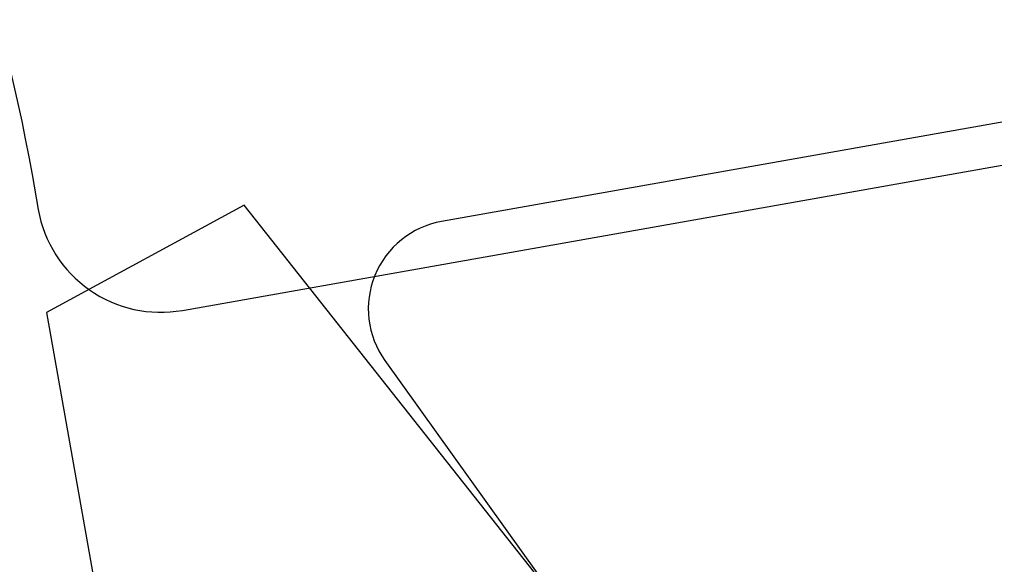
# Model space of a CAD drawing. Header units: millimetres. Extents: x 0 to 627661, y -95767 to 300888.
# Drawn here: x 508925.302 to 508928.647, y 25960.625 to 25962.495 of the extents above; entities that cross this region are included whole.
import ezdxf
from ezdxf.enums import TextEntityAlignment as Align

# ---------------------------------------------------------------- set-up
doc = ezdxf.new("R2018")
doc.units = ezdxf.units.MM
for name, color, linetype, lineweight in [('АР_Маркер экспликации', 239, 'Continuous', 13), ('АР_Номер помещения', 250, 'Continuous', 9), ('АР_Размеры', 175, 'Continuous', 9), ('АР_Сущ Несущая стена', 250, 'Continuous', 50)]:
    doc.layers.add(name, color=color, linetype=linetype, lineweight=lineweight)
doc.layers.add('АР_Названия помещений', color=124, linetype='Continuous', lineweight=5, plot=False)
doc.layers.add('АР_Помещения_площадь', color=19, linetype='Continuous', lineweight=9, plot=False)
doc.styles.add('ISOCPEUR', font='', dxfattribs={"height": 250})
doc.styles.get("Standard").update_dxf_attribs({"font": 'GOST.TTF'})
doc.styles.get('ISOCPEUR').set_extended_font_data('ISOCPEUR', italic=True)

# ---------------------------------------------------------------- blocks, each defined once
blk = doc.blocks.new('*U87')
at = {"color": 7, "style": 'ISOCPEUR', "width": 0.7, "flags": 1}
blk.add_attdef('КАТЕГОРИЯ', (-499.1655, -2092.1864), '', height=250, dxfattribs=at)
at = {"layer": 'АР_Номер помещения', "color": 7, "style": 'ISOCPEUR', "width": 0.7}
blk.add_attdef('НОМЕР_ПОМЕЩЕНИЯ', text='', height=300, dxfattribs=at).set_placement((-13874.5004, 6637.5515), align=Align.MIDDLE_CENTER)
at = {"layer": 'АР_Помещения_площадь', "color": 7, "lineweight": 30, "width": 0.7, "flags": 104}
blk.add_attdef('ИМЯ_ПОМЕЩЕНИЯ', text='', height=100, dxfattribs=at).set_placement((157.6277, 1217.1414), align=Align.MIDDLE_CENTER)
at = {"layer": 'АР_Помещения_площадь', "color": 7, "style": 'ISOCPEUR', "width": 0.7}
blk.add_attdef('ПЛОЩАДЬ_ПОМЕЩЕНИЯ', text='', height=200, dxfattribs=at).set_placement((-12654.5821, 407.6716), align=Align.MIDDLE_RIGHT)
blk = doc.blocks.new('*U85')
at = {"color": 7, "style": 'ISOCPEUR', "width": 0.7, "flags": 1}
blk.add_attdef('КАТЕГОРИЯ', (-499.1655, -2092.1864), '', height=250, dxfattribs=at)
at = {"layer": 'АР_Номер помещения', "color": 7, "style": 'ISOCPEUR', "width": 0.7}
blk.add_attdef('НОМЕР_ПОМЕЩЕНИЯ', text='', height=300, dxfattribs=at).set_placement((-17424.9012, 1870.773), align=Align.MIDDLE_CENTER)
at = {"layer": 'АР_Помещения_площадь', "color": 7, "lineweight": 30, "width": 0.7, "flags": 104}
blk.add_attdef('ИМЯ_ПОМЕЩЕНИЯ', text='', height=100, dxfattribs=at).set_placement((157.6277, 1217.1414), align=Align.MIDDLE_CENTER)
at = {"layer": 'АР_Помещения_площадь', "color": 7, "style": 'ISOCPEUR', "width": 0.7}
blk.add_attdef('ПЛОЩАДЬ_ПОМЕЩЕНИЯ', text='', height=200, dxfattribs=at).set_placement((-12452.8113, 399.3563), align=Align.MIDDLE_RIGHT)

msp = doc.modelspace()

# ---------------------------------------------------------------- linework, layer by layer
at = {"layer": 'АР_Размеры', "color": 5, "lineweight": 9, "ltscale": 100, "transparency": 33554687}
for points in [[(508923.4777, 25965.361, -0.164997), (508925.3449, 25961.9628), (508925.3662, 25961.8428, 0.414304), (508925.8609, 25961.497), (508929.5825, 25962.1566, 0.228696), (508929.8833, 25962.3737, -0.319049), (508930.3266, 25962.5918, -0.319002), (508930.6787, 25962.245), (508930.8915, 25961.0445, -0.4144), (508930.7433, 25960.8325), (508930.5032, 25960.79, 0.668339), (508930.4304, 25960.46), (508931.8436, 25959.4722, 0.198883)], [(508923.4777, 25965.361, -0.164997), (508925.3449, 25961.9628), (508925.3662, 25961.8428, 0.414304), (508925.8609, 25961.497), (508929.5825, 25962.1566, 0.228696), (508929.8833, 25962.3737, -0.319049), (508930.3266, 25962.5918, -0.319002), (508930.6787, 25962.245), (508930.8915, 25961.0445, -0.4144), (508930.7433, 25960.8325), (508930.5032, 25960.79, 0.668339), (508930.4304, 25960.46), (508931.8436, 25959.4722, 0.198883)], [(508923.4777, 25965.361, -0.164997), (508925.3449, 25961.9628), (508925.3662, 25961.8428, 0.414304), (508925.8609, 25961.497), (508929.5825, 25962.1566, 0.228696), (508929.8833, 25962.3737, -0.319049), (508930.3266, 25962.5918, -0.319002), (508930.6787, 25962.245), (508930.8915, 25961.0445, -0.4144), (508930.7433, 25960.8325), (508930.5032, 25960.79, 0.668339), (508930.4304, 25960.46), (508931.8436, 25959.4722, 0.198883)], [(508923.4777, 25965.361, -0.164997), (508925.3449, 25961.9628), (508925.3662, 25961.8428, 0.414304), (508925.8609, 25961.497), (508929.5825, 25962.1566, 0.228696), (508929.8833, 25962.3737, -0.319049), (508930.3266, 25962.5918, -0.319002), (508930.6787, 25962.245), (508930.8915, 25961.0445, -0.4144), (508930.7433, 25960.8325), (508930.5032, 25960.79, 0.668339), (508930.4304, 25960.46), (508931.8436, 25959.4722, 0.198883)], [(508923.4777, 25965.361, -0.164997), (508925.3449, 25961.9628), (508925.3662, 25961.8428, 0.414304), (508925.8609, 25961.497), (508929.5825, 25962.1566, 0.228696), (508929.8833, 25962.3737, -0.319049), (508930.3266, 25962.5918, -0.319002), (508930.6787, 25962.245), (508930.8915, 25961.0445, -0.4144), (508930.7433, 25960.8325), (508930.5032, 25960.79, 0.668339), (508930.4304, 25960.46), (508931.8436, 25959.4722, 0.198883)], [(508923.4777, 25965.361, -0.164997), (508925.3449, 25961.9628), (508925.3662, 25961.8428, 0.414304), (508925.8609, 25961.497), (508929.5825, 25962.1566, 0.228696), (508929.8833, 25962.3737, -0.319049), (508930.3266, 25962.5918, -0.319002), (508930.6787, 25962.245), (508930.8915, 25961.0445, -0.4144), (508930.7433, 25960.8325), (508930.5032, 25960.79, 0.668339), (508930.4304, 25960.46), (508931.8436, 25959.4722, 0.198883)], [(508923.4777, 25965.361, -0.164997), (508925.3449, 25961.9628), (508925.3662, 25961.8428, 0.414304), (508925.8609, 25961.497), (508929.5825, 25962.1566, 0.228696), (508929.8833, 25962.3737, -0.319049), (508930.3266, 25962.5918, -0.319002), (508930.6787, 25962.245), (508930.8915, 25961.0445, -0.4144), (508930.7433, 25960.8325), (508930.5032, 25960.79, 0.668339), (508930.4304, 25960.46), (508931.8436, 25959.4722, 0.198883)], [(508923.4777, 25965.361, -0.164997), (508925.3449, 25961.9628), (508925.3662, 25961.8428, 0.414304), (508925.8609, 25961.497), (508929.5825, 25962.1566, 0.228696), (508929.8833, 25962.3737, -0.319049), (508930.3266, 25962.5918, -0.319002), (508930.6787, 25962.245), (508930.8915, 25961.0445, -0.4144), (508930.7433, 25960.8325), (508930.5032, 25960.79, 0.668339), (508930.4304, 25960.46), (508931.8436, 25959.4722, 0.198883)], [(508923.4777, 25965.361, -0.164997), (508925.3449, 25961.9628), (508925.3662, 25961.8428, 0.414304), (508925.8609, 25961.497), (508929.5825, 25962.1566, 0.228696), (508929.8833, 25962.3737, -0.319049), (508930.3266, 25962.5918, -0.319002), (508930.6787, 25962.245), (508930.8915, 25961.0445, -0.4144), (508930.7433, 25960.8325), (508930.5032, 25960.79, 0.668339), (508930.4304, 25960.46), (508931.8436, 25959.4722, 0.198883)], [(508923.4777, 25965.361, -0.164997), (508925.3449, 25961.9628), (508925.3662, 25961.8428, 0.414304), (508925.8609, 25961.497), (508929.5825, 25962.1566, 0.228696), (508929.8833, 25962.3737, -0.319049), (508930.3266, 25962.5918, -0.319002), (508930.6787, 25962.245), (508930.8915, 25961.0445, -0.4144), (508930.7433, 25960.8325), (508930.5032, 25960.79, 0.668339), (508930.4304, 25960.46), (508931.8436, 25959.4722, 0.198883)], [(508923.4777, 25965.361, -0.164997), (508925.3449, 25961.9628), (508925.3662, 25961.8428, 0.414304), (508925.8609, 25961.497), (508929.5825, 25962.1566, 0.228696), (508929.8833, 25962.3737, -0.319049), (508930.3266, 25962.5918, -0.319002), (508930.6787, 25962.245), (508930.8915, 25961.0445, -0.4144), (508930.7433, 25960.8325), (508930.5032, 25960.79, 0.668339), (508930.4304, 25960.46), (508931.8436, 25959.4722, 0.198883)], [(508923.4777, 25965.361, -0.164997), (508925.3449, 25961.9628), (508925.3662, 25961.8428, 0.414304), (508925.8609, 25961.497), (508929.5825, 25962.1566, 0.228696), (508929.8833, 25962.3737, -0.319049), (508930.3266, 25962.5918, -0.319002), (508930.6787, 25962.245), (508930.8915, 25961.0445, -0.4144), (508930.7433, 25960.8325), (508930.5032, 25960.79, 0.668339), (508930.4304, 25960.46), (508931.8436, 25959.4722, 0.198883)], [(508923.4777, 25965.361, -0.164997), (508925.3449, 25961.9628), (508925.3662, 25961.8428, 0.414304), (508925.8609, 25961.497), (508929.5825, 25962.1566, 0.228696), (508929.8833, 25962.3737, -0.319049), (508930.3266, 25962.5918, -0.319002), (508930.6787, 25962.245), (508930.8915, 25961.0445, -0.4144), (508930.7433, 25960.8325), (508930.5032, 25960.79, 0.668339), (508930.4304, 25960.46), (508931.8436, 25959.4722, 0.198883)], [(508923.4777, 25965.361, -0.164997), (508925.3449, 25961.9628), (508925.3662, 25961.8428, 0.414304), (508925.8609, 25961.497), (508929.5825, 25962.1566, 0.228696), (508929.8833, 25962.3737, -0.319049), (508930.3266, 25962.5918, -0.319002), (508930.6787, 25962.245), (508930.8915, 25961.0445, -0.4144), (508930.7433, 25960.8325), (508930.5032, 25960.79, 0.668339), (508930.4304, 25960.46), (508931.8436, 25959.4722, 0.198883)], [(508923.4777, 25965.361, -0.164997), (508925.3449, 25961.9628), (508925.3662, 25961.8428, 0.414304), (508925.8609, 25961.497), (508929.5825, 25962.1566, 0.228696), (508929.8833, 25962.3737, -0.319049), (508930.3266, 25962.5918, -0.319002), (508930.6787, 25962.245), (508930.8915, 25961.0445, -0.4144), (508930.7433, 25960.8325), (508930.5032, 25960.79, 0.668339), (508930.4304, 25960.46), (508931.8436, 25959.4722, 0.198883)], [(508923.4777, 25965.361, -0.164997), (508925.3449, 25961.9628), (508925.3662, 25961.8428, 0.414304), (508925.8609, 25961.497), (508929.5825, 25962.1566, 0.228696), (508929.8833, 25962.3737, -0.319049), (508930.3266, 25962.5918, -0.319002), (508930.6787, 25962.245), (508930.8915, 25961.0445, -0.4144), (508930.7433, 25960.8325), (508930.5032, 25960.79, 0.668339), (508930.4304, 25960.46), (508931.8436, 25959.4722, 0.198883)], [(508923.4777, 25965.361, -0.164997), (508925.3449, 25961.9628), (508925.3662, 25961.8428, 0.414304), (508925.8609, 25961.497), (508929.5825, 25962.1566, 0.228696), (508929.8833, 25962.3737, -0.319049), (508930.3266, 25962.5918, -0.319002), (508930.6787, 25962.245), (508930.8915, 25961.0445, -0.4144), (508930.7433, 25960.8325), (508930.5032, 25960.79, 0.668339), (508930.4304, 25960.46), (508931.8436, 25959.4722, 0.198883)], [(508923.4777, 25965.361, -0.164997), (508925.3449, 25961.9628), (508925.3662, 25961.8428, 0.414304), (508925.8609, 25961.497), (508929.5825, 25962.1566, 0.228696), (508929.8833, 25962.3737, -0.319049), (508930.3266, 25962.5918, -0.319002), (508930.6787, 25962.245), (508930.8915, 25961.0445, -0.4144), (508930.7433, 25960.8325), (508930.5032, 25960.79, 0.668339), (508930.4304, 25960.46), (508931.8436, 25959.4722, 0.198883)], [(508923.4777, 25965.361, -0.164997), (508925.3449, 25961.9628), (508925.3662, 25961.8428, 0.414304), (508925.8609, 25961.497), (508929.5825, 25962.1566, 0.228696), (508929.8833, 25962.3737, -0.319049), (508930.3266, 25962.5918, -0.319002), (508930.6787, 25962.245), (508930.8915, 25961.0445, -0.4144), (508930.7433, 25960.8325), (508930.5032, 25960.79, 0.668339), (508930.4304, 25960.46), (508931.8436, 25959.4722, 0.198883)], [(508923.4777, 25965.361, -0.164997), (508925.3449, 25961.9628), (508925.3662, 25961.8428, 0.414304), (508925.8609, 25961.497), (508929.5825, 25962.1566, 0.228696), (508929.8833, 25962.3737, -0.319049), (508930.3266, 25962.5918, -0.319002), (508930.6787, 25962.245), (508930.8915, 25961.0445, -0.4144), (508930.7433, 25960.8325), (508930.5032, 25960.79, 0.668339), (508930.4304, 25960.46), (508931.8436, 25959.4722, 0.198883)], [(508923.4777, 25965.361, -0.164997), (508925.3449, 25961.9628), (508925.3662, 25961.8428, 0.414304), (508925.8609, 25961.497), (508929.5825, 25962.1566, 0.228696), (508929.8833, 25962.3737, -0.319049), (508930.3266, 25962.5918, -0.319002), (508930.6787, 25962.245), (508930.8915, 25961.0445, -0.4144), (508930.7433, 25960.8325), (508930.5032, 25960.79, 0.668339), (508930.4304, 25960.46), (508931.8436, 25959.4722, 0.198883)], [(508923.4777, 25965.361, -0.164997), (508925.3449, 25961.9628), (508925.3662, 25961.8428, 0.414304), (508925.8609, 25961.497), (508929.5825, 25962.1566, 0.228696), (508929.8833, 25962.3737, -0.319049), (508930.3266, 25962.5918, -0.319002), (508930.6787, 25962.245), (508930.8915, 25961.0445, -0.4144), (508930.7433, 25960.8325), (508930.5032, 25960.79, 0.668339), (508930.4304, 25960.46), (508931.8436, 25959.4722, 0.198883)], [(508923.4777, 25965.361, -0.164997), (508925.3449, 25961.9628), (508925.3662, 25961.8428, 0.414304), (508925.8609, 25961.497), (508929.5825, 25962.1566, 0.228696), (508929.8833, 25962.3737, -0.319049), (508930.3266, 25962.5918, -0.319002), (508930.6787, 25962.245), (508930.8915, 25961.0445, -0.4144), (508930.7433, 25960.8325), (508930.5032, 25960.79, 0.668339), (508930.4304, 25960.46), (508931.8436, 25959.4722, 0.198883)], [(508923.4777, 25965.361, -0.164997), (508925.3449, 25961.9628), (508925.3662, 25961.8428, 0.414304), (508925.8609, 25961.497), (508929.5825, 25962.1566, 0.228696), (508929.8833, 25962.3737, -0.319049), (508930.3266, 25962.5918, -0.319002), (508930.6787, 25962.245), (508930.8915, 25961.0445, -0.4144), (508930.7433, 25960.8325), (508930.5032, 25960.79, 0.668339), (508930.4304, 25960.46), (508931.8436, 25959.4722, 0.198883)], [(508923.4777, 25965.361, -0.164997), (508925.3449, 25961.9628), (508925.3662, 25961.8428, 0.414304), (508925.8609, 25961.497), (508929.5825, 25962.1566, 0.228696), (508929.8833, 25962.3737, -0.319049), (508930.3266, 25962.5918, -0.319002), (508930.6787, 25962.245), (508930.8915, 25961.0445, -0.4144), (508930.7433, 25960.8325), (508930.5032, 25960.79, 0.668339), (508930.4304, 25960.46), (508931.8436, 25959.4722, 0.198883)], [(508923.4777, 25965.361, -0.164997), (508925.3449, 25961.9628), (508925.3662, 25961.8428, 0.414304), (508925.8609, 25961.497), (508929.5825, 25962.1566, 0.228696), (508929.8833, 25962.3737, -0.319049), (508930.3266, 25962.5918, -0.319002), (508930.6787, 25962.245), (508930.8915, 25961.0445, -0.4144), (508930.7433, 25960.8325), (508930.5032, 25960.79, 0.668339), (508930.4304, 25960.46), (508931.8436, 25959.4722, 0.198883)], [(508923.4777, 25965.361, -0.164997), (508925.3449, 25961.9628), (508925.3662, 25961.8428, 0.414304), (508925.8609, 25961.497), (508929.5825, 25962.1566, 0.228696), (508929.8833, 25962.3737, -0.319049), (508930.3266, 25962.5918, -0.319002), (508930.6787, 25962.245), (508930.8915, 25961.0445, -0.4144), (508930.7433, 25960.8325), (508930.5032, 25960.79, 0.668339), (508930.4304, 25960.46), (508931.8436, 25959.4722, 0.198883)], [(508923.4777, 25965.361, -0.164997), (508925.3449, 25961.9628), (508925.3662, 25961.8428, 0.414304), (508925.8609, 25961.497), (508929.5825, 25962.1566, 0.228696), (508929.8833, 25962.3737, -0.319049), (508930.3266, 25962.5918, -0.319002), (508930.6787, 25962.245), (508930.8915, 25961.0445, -0.4144), (508930.7433, 25960.8325), (508930.5032, 25960.79, 0.668339), (508930.4304, 25960.46), (508931.8436, 25959.4722, 0.198883)], [(508923.4777, 25965.361, -0.164997), (508925.3449, 25961.9628), (508925.3662, 25961.8428, 0.414304), (508925.8609, 25961.497), (508929.5825, 25962.1566, 0.228696), (508929.8833, 25962.3737, -0.319049), (508930.3266, 25962.5918, -0.319002), (508930.6787, 25962.245), (508930.8915, 25961.0445, -0.4144), (508930.7433, 25960.8325), (508930.5032, 25960.79, 0.668339), (508930.4304, 25960.46), (508931.8436, 25959.4722, 0.198883)], [(508923.4777, 25965.361, -0.164997), (508925.3449, 25961.9628), (508925.3662, 25961.8428, 0.414304), (508925.8609, 25961.497), (508929.5825, 25962.1566, 0.228696), (508929.8833, 25962.3737, -0.319049), (508930.3266, 25962.5918, -0.319002), (508930.6787, 25962.245), (508930.8915, 25961.0445, -0.4144), (508930.7433, 25960.8325), (508930.5032, 25960.79, 0.668339), (508930.4304, 25960.46), (508931.8436, 25959.4722, 0.198883)], [(508923.4777, 25965.361, -0.164997), (508925.3449, 25961.9628), (508925.3662, 25961.8428, 0.414304), (508925.8609, 25961.497), (508929.5825, 25962.1566, 0.228696), (508929.8833, 25962.3737, -0.319049), (508930.3266, 25962.5918, -0.319002), (508930.6787, 25962.245), (508930.8915, 25961.0445, -0.4144), (508930.7433, 25960.8325), (508930.5032, 25960.79, 0.668339), (508930.4304, 25960.46), (508931.8436, 25959.4722, 0.198883)], [(508923.4777, 25965.361, -0.164997), (508925.3449, 25961.9628), (508925.3662, 25961.8428, 0.414304), (508925.8609, 25961.497), (508929.5825, 25962.1566, 0.228696), (508929.8833, 25962.3737, -0.319049), (508930.3266, 25962.5918, -0.319002), (508930.6787, 25962.245), (508930.8915, 25961.0445, -0.4144), (508930.7433, 25960.8325), (508930.5032, 25960.79, 0.668339), (508930.4304, 25960.46), (508931.8436, 25959.4722, 0.198883)], [(508923.4777, 25965.361, -0.164997), (508925.3449, 25961.9628), (508925.3662, 25961.8428, 0.414304), (508925.8609, 25961.497), (508929.5825, 25962.1566, 0.228696), (508929.8833, 25962.3737, -0.319049), (508930.3266, 25962.5918, -0.319002), (508930.6787, 25962.245), (508930.8915, 25961.0445, -0.4144), (508930.7433, 25960.8325), (508930.5032, 25960.79, 0.668339), (508930.4304, 25960.46), (508931.8436, 25959.4722, 0.198883)], [(508923.4777, 25965.361, -0.164997), (508925.3449, 25961.9628), (508925.3662, 25961.8428, 0.414304), (508925.8609, 25961.497), (508929.5825, 25962.1566, 0.228696), (508929.8833, 25962.3737, -0.319049), (508930.3266, 25962.5918, -0.319002), (508930.6787, 25962.245), (508930.8915, 25961.0445, -0.4144), (508930.7433, 25960.8325), (508930.5032, 25960.79, 0.668339), (508930.4304, 25960.46), (508931.8436, 25959.4722, 0.198883)], [(508923.4777, 25965.361, -0.164997), (508925.3449, 25961.9628), (508925.3662, 25961.8428, 0.414304), (508925.8609, 25961.497), (508929.5825, 25962.1566, 0.228696), (508929.8833, 25962.3737, -0.319049), (508930.3266, 25962.5918, -0.319002), (508930.6787, 25962.245), (508930.8915, 25961.0445, -0.4144), (508930.7433, 25960.8325), (508930.5032, 25960.79, 0.668339), (508930.4304, 25960.46), (508931.8436, 25959.4722, 0.198883)], [(508923.4777, 25965.361, -0.164997), (508925.3449, 25961.9628), (508925.3662, 25961.8428, 0.414304), (508925.8609, 25961.497), (508929.5825, 25962.1566, 0.228696), (508929.8833, 25962.3737, -0.319049), (508930.3266, 25962.5918, -0.319002), (508930.6787, 25962.245), (508930.8915, 25961.0445, -0.4144), (508930.7433, 25960.8325), (508930.5032, 25960.79, 0.668339), (508930.4304, 25960.46), (508931.8436, 25959.4722, 0.198883)], [(508923.4777, 25965.361, -0.164997), (508925.3449, 25961.9628), (508925.3662, 25961.8428, 0.414304), (508925.8609, 25961.497), (508929.5825, 25962.1566, 0.228696), (508929.8833, 25962.3737, -0.319049), (508930.3266, 25962.5918, -0.319002), (508930.6787, 25962.245), (508930.8915, 25961.0445, -0.4144), (508930.7433, 25960.8325), (508930.5032, 25960.79, 0.668339), (508930.4304, 25960.46), (508931.8436, 25959.4722, 0.198883)], [(508923.4777, 25965.361, -0.164997), (508925.3449, 25961.9628), (508925.3662, 25961.8428, 0.414304), (508925.8609, 25961.497), (508929.5825, 25962.1566, 0.228696), (508929.8833, 25962.3737, -0.319049), (508930.3266, 25962.5918, -0.319002), (508930.6787, 25962.245), (508930.8915, 25961.0445, -0.4144), (508930.7433, 25960.8325), (508930.5032, 25960.79, 0.668339), (508930.4304, 25960.46), (508931.8436, 25959.4722, 0.198883)], [(508923.4777, 25965.361, -0.164997), (508925.3449, 25961.9628), (508925.3662, 25961.8428, 0.414304), (508925.8609, 25961.497), (508929.5825, 25962.1566, 0.228696), (508929.8833, 25962.3737, -0.319049), (508930.3266, 25962.5918, -0.319002), (508930.6787, 25962.245), (508930.8915, 25961.0445, -0.4144), (508930.7433, 25960.8325), (508930.5032, 25960.79, 0.668339), (508930.4304, 25960.46), (508931.8436, 25959.4722, 0.198883)], [(508923.4777, 25965.361, -0.164997), (508925.3449, 25961.9628), (508925.3662, 25961.8428, 0.414304), (508925.8609, 25961.497), (508929.5825, 25962.1566, 0.228696), (508929.8833, 25962.3737, -0.319049), (508930.3266, 25962.5918, -0.319002), (508930.6787, 25962.245), (508930.8915, 25961.0445, -0.4144), (508930.7433, 25960.8325), (508930.5032, 25960.79, 0.668339), (508930.4304, 25960.46), (508931.8436, 25959.4722, 0.198883)], [(508930.797, 25962.024), (508930.1117, 25962.3978), (508926.7502, 25961.802, 0.551224), (508926.5553, 25961.3249), (508928.3652, 25958.7978, -0.267349), (508928.4655, 25957.7684), (508927.9155, 25956.6803, 0.249629), (508927.9483, 25956.1657), (508930.4163, 25952.0217, 0.827043), (508931.4234, 25952.4057), (508930.7638, 25956.1273, -0.414326), (508931.6035, 25957.3287)], [(508930.797, 25962.024), (508930.1117, 25962.3978), (508926.7502, 25961.802, 0.551224), (508926.5553, 25961.3249), (508928.3652, 25958.7978, -0.267349), (508928.4655, 25957.7684), (508927.9155, 25956.6803, 0.249629), (508927.9483, 25956.1657), (508930.4163, 25952.0217, 0.827043), (508931.4234, 25952.4057), (508930.7638, 25956.1273, -0.414326), (508931.6035, 25957.3287)], [(508930.797, 25962.024), (508930.1117, 25962.3978), (508926.7502, 25961.802, 0.551224), (508926.5553, 25961.3249), (508928.3652, 25958.7978, -0.267349), (508928.4655, 25957.7684), (508927.9155, 25956.6803, 0.249629), (508927.9483, 25956.1657), (508930.4163, 25952.0217, 0.827043), (508931.4234, 25952.4057), (508930.7638, 25956.1273, -0.414326), (508931.6035, 25957.3287)], [(508930.797, 25962.024), (508930.1117, 25962.3978), (508926.7502, 25961.802, 0.551224), (508926.5553, 25961.3249), (508928.3652, 25958.7978, -0.267349), (508928.4655, 25957.7684), (508927.9155, 25956.6803, 0.249629), (508927.9483, 25956.1657), (508930.4163, 25952.0217, 0.827043), (508931.4234, 25952.4057), (508930.7638, 25956.1273, -0.414326), (508931.6035, 25957.3287)], [(508930.797, 25962.024), (508930.1117, 25962.3978), (508926.7502, 25961.802, 0.551224), (508926.5553, 25961.3249), (508928.3652, 25958.7978, -0.267349), (508928.4655, 25957.7684), (508927.9155, 25956.6803, 0.249629), (508927.9483, 25956.1657), (508930.4163, 25952.0217, 0.827043), (508931.4234, 25952.4057), (508930.7638, 25956.1273, -0.414326), (508931.6035, 25957.3287)], [(508930.797, 25962.024), (508930.1117, 25962.3978), (508926.7502, 25961.802, 0.551224), (508926.5553, 25961.3249), (508928.3652, 25958.7978, -0.267349), (508928.4655, 25957.7684), (508927.9155, 25956.6803, 0.249629), (508927.9483, 25956.1657), (508930.4163, 25952.0217, 0.827043), (508931.4234, 25952.4057), (508930.7638, 25956.1273, -0.414326), (508931.6035, 25957.3287)], [(508930.797, 25962.024), (508930.1117, 25962.3978), (508926.7502, 25961.802, 0.551224), (508926.5553, 25961.3249), (508928.3652, 25958.7978, -0.267349), (508928.4655, 25957.7684), (508927.9155, 25956.6803, 0.249629), (508927.9483, 25956.1657), (508930.4163, 25952.0217, 0.827043), (508931.4234, 25952.4057), (508930.7638, 25956.1273, -0.414326), (508931.6035, 25957.3287)], [(508930.797, 25962.024), (508930.1117, 25962.3978), (508926.7502, 25961.802, 0.551224), (508926.5553, 25961.3249), (508928.3652, 25958.7978, -0.267349), (508928.4655, 25957.7684), (508927.9155, 25956.6803, 0.249629), (508927.9483, 25956.1657), (508930.4163, 25952.0217, 0.827043), (508931.4234, 25952.4057), (508930.7638, 25956.1273, -0.414326), (508931.6035, 25957.3287)], [(508930.797, 25962.024), (508930.1117, 25962.3978), (508926.7502, 25961.802, 0.551224), (508926.5553, 25961.3249), (508928.3652, 25958.7978, -0.267349), (508928.4655, 25957.7684), (508927.9155, 25956.6803, 0.249629), (508927.9483, 25956.1657), (508930.4163, 25952.0217, 0.827043), (508931.4234, 25952.4057), (508930.7638, 25956.1273, -0.414326), (508931.6035, 25957.3287)], [(508930.797, 25962.024), (508930.1117, 25962.3978), (508926.7502, 25961.802, 0.551224), (508926.5553, 25961.3249), (508928.3652, 25958.7978, -0.267349), (508928.4655, 25957.7684), (508927.9155, 25956.6803, 0.249629), (508927.9483, 25956.1657), (508930.4163, 25952.0217, 0.827043), (508931.4234, 25952.4057), (508930.7638, 25956.1273, -0.414326), (508931.6035, 25957.3287)], [(508930.797, 25962.024), (508930.1117, 25962.3978), (508926.7502, 25961.802, 0.551224), (508926.5553, 25961.3249), (508928.3652, 25958.7978, -0.267349), (508928.4655, 25957.7684), (508927.9155, 25956.6803, 0.249629), (508927.9483, 25956.1657), (508930.4163, 25952.0217, 0.827043), (508931.4234, 25952.4057), (508930.7638, 25956.1273, -0.414326), (508931.6035, 25957.3287)], [(508930.797, 25962.024), (508930.1117, 25962.3978), (508926.7502, 25961.802, 0.551224), (508926.5553, 25961.3249), (508928.3652, 25958.7978, -0.267349), (508928.4655, 25957.7684), (508927.9155, 25956.6803, 0.249629), (508927.9483, 25956.1657), (508930.4163, 25952.0217, 0.827043), (508931.4234, 25952.4057), (508930.7638, 25956.1273, -0.414326), (508931.6035, 25957.3287)], [(508930.797, 25962.024), (508930.1117, 25962.3978), (508926.7502, 25961.802, 0.551224), (508926.5553, 25961.3249), (508928.3652, 25958.7978, -0.267349), (508928.4655, 25957.7684), (508927.9155, 25956.6803, 0.249629), (508927.9483, 25956.1657), (508930.4163, 25952.0217, 0.827043), (508931.4234, 25952.4057), (508930.7638, 25956.1273, -0.414326), (508931.6035, 25957.3287)], [(508930.797, 25962.024), (508930.1117, 25962.3978), (508926.7502, 25961.802, 0.551224), (508926.5553, 25961.3249), (508928.3652, 25958.7978, -0.267349), (508928.4655, 25957.7684), (508927.9155, 25956.6803, 0.249629), (508927.9483, 25956.1657), (508930.4163, 25952.0217, 0.827043), (508931.4234, 25952.4057), (508930.7638, 25956.1273, -0.414326), (508931.6035, 25957.3287)], [(508930.797, 25962.024), (508930.1117, 25962.3978), (508926.7502, 25961.802, 0.551224), (508926.5553, 25961.3249), (508928.3652, 25958.7978, -0.267349), (508928.4655, 25957.7684), (508927.9155, 25956.6803, 0.249629), (508927.9483, 25956.1657), (508930.4163, 25952.0217, 0.827043), (508931.4234, 25952.4057), (508930.7638, 25956.1273, -0.414326), (508931.6035, 25957.3287)], [(508930.797, 25962.024), (508930.1117, 25962.3978), (508926.7502, 25961.802, 0.551224), (508926.5553, 25961.3249), (508928.3652, 25958.7978, -0.267349), (508928.4655, 25957.7684), (508927.9155, 25956.6803, 0.249629), (508927.9483, 25956.1657), (508930.4163, 25952.0217, 0.827043), (508931.4234, 25952.4057), (508930.7638, 25956.1273, -0.414326), (508931.6035, 25957.3287)], [(508930.797, 25962.024), (508930.1117, 25962.3978), (508926.7502, 25961.802, 0.551224), (508926.5553, 25961.3249), (508928.3652, 25958.7978, -0.267349), (508928.4655, 25957.7684), (508927.9155, 25956.6803, 0.249629), (508927.9483, 25956.1657), (508930.4163, 25952.0217, 0.827043), (508931.4234, 25952.4057), (508930.7638, 25956.1273, -0.414326), (508931.6035, 25957.3287)], [(508930.797, 25962.024), (508930.1117, 25962.3978), (508926.7502, 25961.802, 0.551224), (508926.5553, 25961.3249), (508928.3652, 25958.7978, -0.267349), (508928.4655, 25957.7684), (508927.9155, 25956.6803, 0.249629), (508927.9483, 25956.1657), (508930.4163, 25952.0217, 0.827043), (508931.4234, 25952.4057), (508930.7638, 25956.1273, -0.414326), (508931.6035, 25957.3287)], [(508930.797, 25962.024), (508930.1117, 25962.3978), (508926.7502, 25961.802, 0.551224), (508926.5553, 25961.3249), (508928.3652, 25958.7978, -0.267349), (508928.4655, 25957.7684), (508927.9155, 25956.6803, 0.249629), (508927.9483, 25956.1657), (508930.4163, 25952.0217, 0.827043), (508931.4234, 25952.4057), (508930.7638, 25956.1273, -0.414326), (508931.6035, 25957.3287)], [(508930.797, 25962.024), (508930.1117, 25962.3978), (508926.7502, 25961.802, 0.551224), (508926.5553, 25961.3249), (508928.3652, 25958.7978, -0.267349), (508928.4655, 25957.7684), (508927.9155, 25956.6803, 0.249629), (508927.9483, 25956.1657), (508930.4163, 25952.0217, 0.827043), (508931.4234, 25952.4057), (508930.7638, 25956.1273, -0.414326), (508931.6035, 25957.3287)], [(508930.797, 25962.024), (508930.1117, 25962.3978), (508926.7502, 25961.802, 0.551224), (508926.5553, 25961.3249), (508928.3652, 25958.7978, -0.267349), (508928.4655, 25957.7684), (508927.9155, 25956.6803, 0.249629), (508927.9483, 25956.1657), (508930.4163, 25952.0217, 0.827043), (508931.4234, 25952.4057), (508930.7638, 25956.1273, -0.414326), (508931.6035, 25957.3287)], [(508930.797, 25962.024), (508930.1117, 25962.3978), (508926.7502, 25961.802, 0.551224), (508926.5553, 25961.3249), (508928.3652, 25958.7978, -0.267349), (508928.4655, 25957.7684), (508927.9155, 25956.6803, 0.249629), (508927.9483, 25956.1657), (508930.4163, 25952.0217, 0.827043), (508931.4234, 25952.4057), (508930.7638, 25956.1273, -0.414326), (508931.6035, 25957.3287)], [(508930.797, 25962.024), (508930.1117, 25962.3978), (508926.7502, 25961.802, 0.551224), (508926.5553, 25961.3249), (508928.3652, 25958.7978, -0.267349), (508928.4655, 25957.7684), (508927.9155, 25956.6803, 0.249629), (508927.9483, 25956.1657), (508930.4163, 25952.0217, 0.827043), (508931.4234, 25952.4057), (508930.7638, 25956.1273, -0.414326), (508931.6035, 25957.3287)], [(508930.797, 25962.024), (508930.1117, 25962.3978), (508926.7502, 25961.802, 0.551224), (508926.5553, 25961.3249), (508928.3652, 25958.7978, -0.267349), (508928.4655, 25957.7684), (508927.9155, 25956.6803, 0.249629), (508927.9483, 25956.1657), (508930.4163, 25952.0217, 0.827043), (508931.4234, 25952.4057), (508930.7638, 25956.1273, -0.414326), (508931.6035, 25957.3287)], [(508930.797, 25962.024), (508930.1117, 25962.3978), (508926.7502, 25961.802, 0.551224), (508926.5553, 25961.3249), (508928.3652, 25958.7978, -0.267349), (508928.4655, 25957.7684), (508927.9155, 25956.6803, 0.249629), (508927.9483, 25956.1657), (508930.4163, 25952.0217, 0.827043), (508931.4234, 25952.4057), (508930.7638, 25956.1273, -0.414326), (508931.6035, 25957.3287)], [(508930.797, 25962.024), (508930.1117, 25962.3978), (508926.7502, 25961.802, 0.551224), (508926.5553, 25961.3249), (508928.3652, 25958.7978, -0.267349), (508928.4655, 25957.7684), (508927.9155, 25956.6803, 0.249629), (508927.9483, 25956.1657), (508930.4163, 25952.0217, 0.827043), (508931.4234, 25952.4057), (508930.7638, 25956.1273, -0.414326), (508931.6035, 25957.3287)], [(508930.797, 25962.024), (508930.1117, 25962.3978), (508926.7502, 25961.802, 0.551224), (508926.5553, 25961.3249), (508928.3652, 25958.7978, -0.267349), (508928.4655, 25957.7684), (508927.9155, 25956.6803, 0.249629), (508927.9483, 25956.1657), (508930.4163, 25952.0217, 0.827043), (508931.4234, 25952.4057), (508930.7638, 25956.1273, -0.414326), (508931.6035, 25957.3287)], [(508930.797, 25962.024), (508930.1117, 25962.3978), (508926.7502, 25961.802, 0.551224), (508926.5553, 25961.3249), (508928.3652, 25958.7978, -0.267349), (508928.4655, 25957.7684), (508927.9155, 25956.6803, 0.249629), (508927.9483, 25956.1657), (508930.4163, 25952.0217, 0.827043), (508931.4234, 25952.4057), (508930.7638, 25956.1273, -0.414326), (508931.6035, 25957.3287)], [(508930.797, 25962.024), (508930.1117, 25962.3978), (508926.7502, 25961.802, 0.551224), (508926.5553, 25961.3249), (508928.3652, 25958.7978, -0.267349), (508928.4655, 25957.7684), (508927.9155, 25956.6803, 0.249629), (508927.9483, 25956.1657), (508930.4163, 25952.0217, 0.827043), (508931.4234, 25952.4057), (508930.7638, 25956.1273, -0.414326), (508931.6035, 25957.3287)], [(508930.797, 25962.024), (508930.1117, 25962.3978), (508926.7502, 25961.802, 0.551224), (508926.5553, 25961.3249), (508928.3652, 25958.7978, -0.267349), (508928.4655, 25957.7684), (508927.9155, 25956.6803, 0.249629), (508927.9483, 25956.1657), (508930.4163, 25952.0217, 0.827043), (508931.4234, 25952.4057), (508930.7638, 25956.1273, -0.414326), (508931.6035, 25957.3287)], [(508930.797, 25962.024), (508930.1117, 25962.3978), (508926.7502, 25961.802, 0.551224), (508926.5553, 25961.3249), (508928.3652, 25958.7978, -0.267349), (508928.4655, 25957.7684), (508927.9155, 25956.6803, 0.249629), (508927.9483, 25956.1657), (508930.4163, 25952.0217, 0.827043), (508931.4234, 25952.4057), (508930.7638, 25956.1273, -0.414326), (508931.6035, 25957.3287)], [(508930.797, 25962.024), (508930.1117, 25962.3978), (508926.7502, 25961.802, 0.551224), (508926.5553, 25961.3249), (508928.3652, 25958.7978, -0.267349), (508928.4655, 25957.7684), (508927.9155, 25956.6803, 0.249629), (508927.9483, 25956.1657), (508930.4163, 25952.0217, 0.827043), (508931.4234, 25952.4057), (508930.7638, 25956.1273, -0.414326), (508931.6035, 25957.3287)], [(508930.797, 25962.024), (508930.1117, 25962.3978), (508926.7502, 25961.802, 0.551224), (508926.5553, 25961.3249), (508928.3652, 25958.7978, -0.267349), (508928.4655, 25957.7684), (508927.9155, 25956.6803, 0.249629), (508927.9483, 25956.1657), (508930.4163, 25952.0217, 0.827043), (508931.4234, 25952.4057), (508930.7638, 25956.1273, -0.414326), (508931.6035, 25957.3287)], [(508930.797, 25962.024), (508930.1117, 25962.3978), (508926.7502, 25961.802, 0.551224), (508926.5553, 25961.3249), (508928.3652, 25958.7978, -0.267349), (508928.4655, 25957.7684), (508927.9155, 25956.6803, 0.249629), (508927.9483, 25956.1657), (508930.4163, 25952.0217, 0.827043), (508931.4234, 25952.4057), (508930.7638, 25956.1273, -0.414326), (508931.6035, 25957.3287)], [(508930.797, 25962.024), (508930.1117, 25962.3978), (508926.7502, 25961.802, 0.551224), (508926.5553, 25961.3249), (508928.3652, 25958.7978, -0.267349), (508928.4655, 25957.7684), (508927.9155, 25956.6803, 0.249629), (508927.9483, 25956.1657), (508930.4163, 25952.0217, 0.827043), (508931.4234, 25952.4057), (508930.7638, 25956.1273, -0.414326), (508931.6035, 25957.3287)], [(508930.797, 25962.024), (508930.1117, 25962.3978), (508926.7502, 25961.802, 0.551224), (508926.5553, 25961.3249), (508928.3652, 25958.7978, -0.267349), (508928.4655, 25957.7684), (508927.9155, 25956.6803, 0.249629), (508927.9483, 25956.1657), (508930.4163, 25952.0217, 0.827043), (508931.4234, 25952.4057), (508930.7638, 25956.1273, -0.414326), (508931.6035, 25957.3287)], [(508930.797, 25962.024), (508930.1117, 25962.3978), (508926.7502, 25961.802, 0.551224), (508926.5553, 25961.3249), (508928.3652, 25958.7978, -0.267349), (508928.4655, 25957.7684), (508927.9155, 25956.6803, 0.249629), (508927.9483, 25956.1657), (508930.4163, 25952.0217, 0.827043), (508931.4234, 25952.4057), (508930.7638, 25956.1273, -0.414326), (508931.6035, 25957.3287)], [(508930.797, 25962.024), (508930.1117, 25962.3978), (508926.7502, 25961.802, 0.551224), (508926.5553, 25961.3249), (508928.3652, 25958.7978, -0.267349), (508928.4655, 25957.7684), (508927.9155, 25956.6803, 0.249629), (508927.9483, 25956.1657), (508930.4163, 25952.0217, 0.827043), (508931.4234, 25952.4057), (508930.7638, 25956.1273, -0.414326), (508931.6035, 25957.3287)], [(508930.797, 25962.024), (508930.1117, 25962.3978), (508926.7502, 25961.802, 0.551224), (508926.5553, 25961.3249), (508928.3652, 25958.7978, -0.267349), (508928.4655, 25957.7684), (508927.9155, 25956.6803, 0.249629), (508927.9483, 25956.1657), (508930.4163, 25952.0217, 0.827043), (508931.4234, 25952.4057), (508930.7638, 25956.1273, -0.414326), (508931.6035, 25957.3287)], [(508930.797, 25962.024), (508930.1117, 25962.3978), (508926.7502, 25961.802, 0.551224), (508926.5553, 25961.3249), (508928.3652, 25958.7978, -0.267349), (508928.4655, 25957.7684), (508927.9155, 25956.6803, 0.249629), (508927.9483, 25956.1657), (508930.4163, 25952.0217, 0.827043), (508931.4234, 25952.4057), (508930.7638, 25956.1273, -0.414326), (508931.6035, 25957.3287)]]:
    msp.add_lwpolyline(points, format="xyb", dxfattribs=at)
msp.add_lwpolyline([(508989.2449, 25958.8145), (508929.3601, 25948.2007), (508929.0773, 25948.3982), (508928.8859, 25949.4787), (508929.0622, 25949.8814), (508931.4632, 25950.3069), (508931.6607, 25950.5896), (508931.533, 25951.3099), (508931.2291, 25951.6275), (508928.8281, 25951.202), (508928.5454, 25951.3995), (508927.5879, 25956.8018), (508928.3356, 25958.1726), (508928.3067, 25959.0342), (508926.0728, 25961.8576), (508925.395, 25961.4899), (508927.7568, 25948.1642), (508929.474, 25946.8588), (508989.599, 25957.5152)], dxfattribs=at)
msp.add_lwpolyline([(508989.2449, 25958.8145), (508929.3601, 25948.2007), (508929.0773, 25948.3982), (508928.8859, 25949.4787), (508929.0622, 25949.8814), (508931.4632, 25950.3069), (508931.6607, 25950.5896), (508931.533, 25951.3099), (508931.2291, 25951.6275), (508928.8281, 25951.202), (508928.5454, 25951.3995), (508927.5879, 25956.8018), (508928.3356, 25958.1726), (508928.3067, 25959.0342), (508926.0728, 25961.8576), (508925.395, 25961.4899), (508927.7568, 25948.1642), (508929.474, 25946.8588), (508989.599, 25957.5152)], dxfattribs=at)
msp.add_lwpolyline([(508989.2449, 25958.8145), (508929.3601, 25948.2007), (508929.0773, 25948.3982), (508928.8859, 25949.4787), (508929.0622, 25949.8814), (508931.4632, 25950.3069), (508931.6607, 25950.5896), (508931.533, 25951.3099), (508931.2291, 25951.6275), (508928.8281, 25951.202), (508928.5454, 25951.3995), (508927.5879, 25956.8018), (508928.3356, 25958.1726), (508928.3067, 25959.0342), (508926.0728, 25961.8576), (508925.395, 25961.4899), (508927.7568, 25948.1642), (508929.474, 25946.8588), (508989.599, 25957.5152)], dxfattribs=at)
msp.add_lwpolyline([(508989.2449, 25958.8145), (508929.3601, 25948.2007), (508929.0773, 25948.3982), (508928.8859, 25949.4787), (508929.0622, 25949.8814), (508931.4632, 25950.3069), (508931.6607, 25950.5896), (508931.533, 25951.3099), (508931.2291, 25951.6275), (508928.8281, 25951.202), (508928.5454, 25951.3995), (508927.5879, 25956.8018), (508928.3356, 25958.1726), (508928.3067, 25959.0342), (508926.0728, 25961.8576), (508925.395, 25961.4899), (508927.7568, 25948.1642), (508929.474, 25946.8588), (508989.599, 25957.5152)], dxfattribs=at)
msp.add_lwpolyline([(508989.2449, 25958.8145), (508929.3601, 25948.2007), (508929.0773, 25948.3982), (508928.8859, 25949.4787), (508929.0622, 25949.8814), (508931.4632, 25950.3069), (508931.6607, 25950.5896), (508931.533, 25951.3099), (508931.2291, 25951.6275), (508928.8281, 25951.202), (508928.5454, 25951.3995), (508927.5879, 25956.8018), (508928.3356, 25958.1726), (508928.3067, 25959.0342), (508926.0728, 25961.8576), (508925.395, 25961.4899), (508927.7568, 25948.1642), (508929.474, 25946.8588), (508989.599, 25957.5152)], dxfattribs=at)
msp.add_lwpolyline([(508989.2449, 25958.8145), (508929.3601, 25948.2007), (508929.0773, 25948.3982), (508928.8859, 25949.4787), (508929.0622, 25949.8814), (508931.4632, 25950.3069), (508931.6607, 25950.5896), (508931.533, 25951.3099), (508931.2291, 25951.6275), (508928.8281, 25951.202), (508928.5454, 25951.3995), (508927.5879, 25956.8018), (508928.3356, 25958.1726), (508928.3067, 25959.0342), (508926.0728, 25961.8576), (508925.395, 25961.4899), (508927.7568, 25948.1642), (508929.474, 25946.8588), (508989.599, 25957.5152)], dxfattribs=at)
msp.add_lwpolyline([(508989.2449, 25958.8145), (508929.3601, 25948.2007), (508929.0773, 25948.3982), (508928.8859, 25949.4787), (508929.0622, 25949.8814), (508931.4632, 25950.3069), (508931.6607, 25950.5896), (508931.533, 25951.3099), (508931.2291, 25951.6275), (508928.8281, 25951.202), (508928.5454, 25951.3995), (508927.5879, 25956.8018), (508928.3356, 25958.1726), (508928.3067, 25959.0342), (508926.0728, 25961.8576), (508925.395, 25961.4899), (508927.7568, 25948.1642), (508929.474, 25946.8588), (508989.599, 25957.5152)], dxfattribs=at)
msp.add_lwpolyline([(508989.2449, 25958.8145), (508929.3601, 25948.2007), (508929.0773, 25948.3982), (508928.8859, 25949.4787), (508929.0622, 25949.8814), (508931.4632, 25950.3069), (508931.6607, 25950.5896), (508931.533, 25951.3099), (508931.2291, 25951.6275), (508928.8281, 25951.202), (508928.5454, 25951.3995), (508927.5879, 25956.8018), (508928.3356, 25958.1726), (508928.3067, 25959.0342), (508926.0728, 25961.8576), (508925.395, 25961.4899), (508927.7568, 25948.1642), (508929.474, 25946.8588), (508989.599, 25957.5152)], dxfattribs=at)
msp.add_lwpolyline([(508989.2449, 25958.8145), (508929.3601, 25948.2007), (508929.0773, 25948.3982), (508928.8859, 25949.4787), (508929.0622, 25949.8814), (508931.4632, 25950.3069), (508931.6607, 25950.5896), (508931.533, 25951.3099), (508931.2291, 25951.6275), (508928.8281, 25951.202), (508928.5454, 25951.3995), (508927.5879, 25956.8018), (508928.3356, 25958.1726), (508928.3067, 25959.0342), (508926.0728, 25961.8576), (508925.395, 25961.4899), (508927.7568, 25948.1642), (508929.474, 25946.8588), (508989.599, 25957.5152)], dxfattribs=at)
msp.add_lwpolyline([(508989.2449, 25958.8145), (508929.3601, 25948.2007), (508929.0773, 25948.3982), (508928.8859, 25949.4787), (508929.0622, 25949.8814), (508931.4632, 25950.3069), (508931.6607, 25950.5896), (508931.533, 25951.3099), (508931.2291, 25951.6275), (508928.8281, 25951.202), (508928.5454, 25951.3995), (508927.5879, 25956.8018), (508928.3356, 25958.1726), (508928.3067, 25959.0342), (508926.0728, 25961.8576), (508925.395, 25961.4899), (508927.7568, 25948.1642), (508929.474, 25946.8588), (508989.599, 25957.5152)], dxfattribs=at)
msp.add_lwpolyline([(508989.2449, 25958.8145), (508929.3601, 25948.2007), (508929.0773, 25948.3982), (508928.8859, 25949.4787), (508929.0622, 25949.8814), (508931.4632, 25950.3069), (508931.6607, 25950.5896), (508931.533, 25951.3099), (508931.2291, 25951.6275), (508928.8281, 25951.202), (508928.5454, 25951.3995), (508927.5879, 25956.8018), (508928.3356, 25958.1726), (508928.3067, 25959.0342), (508926.0728, 25961.8576), (508925.395, 25961.4899), (508927.7568, 25948.1642), (508929.474, 25946.8588), (508989.599, 25957.5152)], dxfattribs=at)
msp.add_lwpolyline([(508989.2449, 25958.8145), (508929.3601, 25948.2007), (508929.0773, 25948.3982), (508928.8859, 25949.4787), (508929.0622, 25949.8814), (508931.4632, 25950.3069), (508931.6607, 25950.5896), (508931.533, 25951.3099), (508931.2291, 25951.6275), (508928.8281, 25951.202), (508928.5454, 25951.3995), (508927.5879, 25956.8018), (508928.3356, 25958.1726), (508928.3067, 25959.0342), (508926.0728, 25961.8576), (508925.395, 25961.4899), (508927.7568, 25948.1642), (508929.474, 25946.8588), (508989.599, 25957.5152)], dxfattribs=at)
msp.add_lwpolyline([(508989.2449, 25958.8145), (508929.3601, 25948.2007), (508929.0773, 25948.3982), (508928.8859, 25949.4787), (508929.0622, 25949.8814), (508931.4632, 25950.3069), (508931.6607, 25950.5896), (508931.533, 25951.3099), (508931.2291, 25951.6275), (508928.8281, 25951.202), (508928.5454, 25951.3995), (508927.5879, 25956.8018), (508928.3356, 25958.1726), (508928.3067, 25959.0342), (508926.0728, 25961.8576), (508925.395, 25961.4899), (508927.7568, 25948.1642), (508929.474, 25946.8588), (508989.599, 25957.5152)], dxfattribs=at)
msp.add_lwpolyline([(508989.2449, 25958.8145), (508929.3601, 25948.2007), (508929.0773, 25948.3982), (508928.8859, 25949.4787), (508929.0622, 25949.8814), (508931.4632, 25950.3069), (508931.6607, 25950.5896), (508931.533, 25951.3099), (508931.2291, 25951.6275), (508928.8281, 25951.202), (508928.5454, 25951.3995), (508927.5879, 25956.8018), (508928.3356, 25958.1726), (508928.3067, 25959.0342), (508926.0728, 25961.8576), (508925.395, 25961.4899), (508927.7568, 25948.1642), (508929.474, 25946.8588), (508989.599, 25957.5152)], dxfattribs=at)
msp.add_lwpolyline([(508989.2449, 25958.8145), (508929.3601, 25948.2007), (508929.0773, 25948.3982), (508928.8859, 25949.4787), (508929.0622, 25949.8814), (508931.4632, 25950.3069), (508931.6607, 25950.5896), (508931.533, 25951.3099), (508931.2291, 25951.6275), (508928.8281, 25951.202), (508928.5454, 25951.3995), (508927.5879, 25956.8018), (508928.3356, 25958.1726), (508928.3067, 25959.0342), (508926.0728, 25961.8576), (508925.395, 25961.4899), (508927.7568, 25948.1642), (508929.474, 25946.8588), (508989.599, 25957.5152)], dxfattribs=at)
msp.add_lwpolyline([(508989.2449, 25958.8145), (508929.3601, 25948.2007), (508929.0773, 25948.3982), (508928.8859, 25949.4787), (508929.0622, 25949.8814), (508931.4632, 25950.3069), (508931.6607, 25950.5896), (508931.533, 25951.3099), (508931.2291, 25951.6275), (508928.8281, 25951.202), (508928.5454, 25951.3995), (508927.5879, 25956.8018), (508928.3356, 25958.1726), (508928.3067, 25959.0342), (508926.0728, 25961.8576), (508925.395, 25961.4899), (508927.7568, 25948.1642), (508929.474, 25946.8588), (508989.599, 25957.5152)], dxfattribs=at)
msp.add_lwpolyline([(508989.2449, 25958.8145), (508929.3601, 25948.2007), (508929.0773, 25948.3982), (508928.8859, 25949.4787), (508929.0622, 25949.8814), (508931.4632, 25950.3069), (508931.6607, 25950.5896), (508931.533, 25951.3099), (508931.2291, 25951.6275), (508928.8281, 25951.202), (508928.5454, 25951.3995), (508927.5879, 25956.8018), (508928.3356, 25958.1726), (508928.3067, 25959.0342), (508926.0728, 25961.8576), (508925.395, 25961.4899), (508927.7568, 25948.1642), (508929.474, 25946.8588), (508989.599, 25957.5152)], dxfattribs=at)
msp.add_lwpolyline([(508989.2449, 25958.8145), (508929.3601, 25948.2007), (508929.0773, 25948.3982), (508928.8859, 25949.4787), (508929.0622, 25949.8814), (508931.4632, 25950.3069), (508931.6607, 25950.5896), (508931.533, 25951.3099), (508931.2291, 25951.6275), (508928.8281, 25951.202), (508928.5454, 25951.3995), (508927.5879, 25956.8018), (508928.3356, 25958.1726), (508928.3067, 25959.0342), (508926.0728, 25961.8576), (508925.395, 25961.4899), (508927.7568, 25948.1642), (508929.474, 25946.8588), (508989.599, 25957.5152)], dxfattribs=at)
msp.add_lwpolyline([(508989.2449, 25958.8145), (508929.3601, 25948.2007), (508929.0773, 25948.3982), (508928.8859, 25949.4787), (508929.0622, 25949.8814), (508931.4632, 25950.3069), (508931.6607, 25950.5896), (508931.533, 25951.3099), (508931.2291, 25951.6275), (508928.8281, 25951.202), (508928.5454, 25951.3995), (508927.5879, 25956.8018), (508928.3356, 25958.1726), (508928.3067, 25959.0342), (508926.0728, 25961.8576), (508925.395, 25961.4899), (508927.7568, 25948.1642), (508929.474, 25946.8588), (508989.599, 25957.5152)], dxfattribs=at)
msp.add_lwpolyline([(508989.2449, 25958.8145), (508929.3601, 25948.2007), (508929.0773, 25948.3982), (508928.8859, 25949.4787), (508929.0622, 25949.8814), (508931.4632, 25950.3069), (508931.6607, 25950.5896), (508931.533, 25951.3099), (508931.2291, 25951.6275), (508928.8281, 25951.202), (508928.5454, 25951.3995), (508927.5879, 25956.8018), (508928.3356, 25958.1726), (508928.3067, 25959.0342), (508926.0728, 25961.8576), (508925.395, 25961.4899), (508927.7568, 25948.1642), (508929.474, 25946.8588), (508989.599, 25957.5152)], dxfattribs=at)
msp.add_lwpolyline([(508989.2449, 25958.8145), (508929.3601, 25948.2007), (508929.0773, 25948.3982), (508928.8859, 25949.4787), (508929.0622, 25949.8814), (508931.4632, 25950.3069), (508931.6607, 25950.5896), (508931.533, 25951.3099), (508931.2291, 25951.6275), (508928.8281, 25951.202), (508928.5454, 25951.3995), (508927.5879, 25956.8018), (508928.3356, 25958.1726), (508928.3067, 25959.0342), (508926.0728, 25961.8576), (508925.395, 25961.4899), (508927.7568, 25948.1642), (508929.474, 25946.8588), (508989.599, 25957.5152)], dxfattribs=at)
msp.add_lwpolyline([(508989.2449, 25958.8145), (508929.3601, 25948.2007), (508929.0773, 25948.3982), (508928.8859, 25949.4787), (508929.0622, 25949.8814), (508931.4632, 25950.3069), (508931.6607, 25950.5896), (508931.533, 25951.3099), (508931.2291, 25951.6275), (508928.8281, 25951.202), (508928.5454, 25951.3995), (508927.5879, 25956.8018), (508928.3356, 25958.1726), (508928.3067, 25959.0342), (508926.0728, 25961.8576), (508925.395, 25961.4899), (508927.7568, 25948.1642), (508929.474, 25946.8588), (508989.599, 25957.5152)], dxfattribs=at)
msp.add_lwpolyline([(508989.2449, 25958.8145), (508929.3601, 25948.2007), (508929.0773, 25948.3982), (508928.8859, 25949.4787), (508929.0622, 25949.8814), (508931.4632, 25950.3069), (508931.6607, 25950.5896), (508931.533, 25951.3099), (508931.2291, 25951.6275), (508928.8281, 25951.202), (508928.5454, 25951.3995), (508927.5879, 25956.8018), (508928.3356, 25958.1726), (508928.3067, 25959.0342), (508926.0728, 25961.8576), (508925.395, 25961.4899), (508927.7568, 25948.1642), (508929.474, 25946.8588), (508989.599, 25957.5152)], dxfattribs=at)
msp.add_lwpolyline([(508989.2449, 25958.8145), (508929.3601, 25948.2007), (508929.0773, 25948.3982), (508928.8859, 25949.4787), (508929.0622, 25949.8814), (508931.4632, 25950.3069), (508931.6607, 25950.5896), (508931.533, 25951.3099), (508931.2291, 25951.6275), (508928.8281, 25951.202), (508928.5454, 25951.3995), (508927.5879, 25956.8018), (508928.3356, 25958.1726), (508928.3067, 25959.0342), (508926.0728, 25961.8576), (508925.395, 25961.4899), (508927.7568, 25948.1642), (508929.474, 25946.8588), (508989.599, 25957.5152)], dxfattribs=at)
msp.add_lwpolyline([(508989.2449, 25958.8145), (508929.3601, 25948.2007), (508929.0773, 25948.3982), (508928.8859, 25949.4787), (508929.0622, 25949.8814), (508931.4632, 25950.3069), (508931.6607, 25950.5896), (508931.533, 25951.3099), (508931.2291, 25951.6275), (508928.8281, 25951.202), (508928.5454, 25951.3995), (508927.5879, 25956.8018), (508928.3356, 25958.1726), (508928.3067, 25959.0342), (508926.0728, 25961.8576), (508925.395, 25961.4899), (508927.7568, 25948.1642), (508929.474, 25946.8588), (508989.599, 25957.5152)], dxfattribs=at)
msp.add_lwpolyline([(508989.2449, 25958.8145), (508929.3601, 25948.2007), (508929.0773, 25948.3982), (508928.8859, 25949.4787), (508929.0622, 25949.8814), (508931.4632, 25950.3069), (508931.6607, 25950.5896), (508931.533, 25951.3099), (508931.2291, 25951.6275), (508928.8281, 25951.202), (508928.5454, 25951.3995), (508927.5879, 25956.8018), (508928.3356, 25958.1726), (508928.3067, 25959.0342), (508926.0728, 25961.8576), (508925.395, 25961.4899), (508927.7568, 25948.1642), (508929.474, 25946.8588), (508989.599, 25957.5152)], dxfattribs=at)
msp.add_lwpolyline([(508989.2449, 25958.8145), (508929.3601, 25948.2007), (508929.0773, 25948.3982), (508928.8859, 25949.4787), (508929.0622, 25949.8814), (508931.4632, 25950.3069), (508931.6607, 25950.5896), (508931.533, 25951.3099), (508931.2291, 25951.6275), (508928.8281, 25951.202), (508928.5454, 25951.3995), (508927.5879, 25956.8018), (508928.3356, 25958.1726), (508928.3067, 25959.0342), (508926.0728, 25961.8576), (508925.395, 25961.4899), (508927.7568, 25948.1642), (508929.474, 25946.8588), (508989.599, 25957.5152)], dxfattribs=at)
msp.add_lwpolyline([(508989.2449, 25958.8145), (508929.3601, 25948.2007), (508929.0773, 25948.3982), (508928.8859, 25949.4787), (508929.0622, 25949.8814), (508931.4632, 25950.3069), (508931.6607, 25950.5896), (508931.533, 25951.3099), (508931.2291, 25951.6275), (508928.8281, 25951.202), (508928.5454, 25951.3995), (508927.5879, 25956.8018), (508928.3356, 25958.1726), (508928.3067, 25959.0342), (508926.0728, 25961.8576), (508925.395, 25961.4899), (508927.7568, 25948.1642), (508929.474, 25946.8588), (508989.599, 25957.5152)], dxfattribs=at)
msp.add_lwpolyline([(508989.2449, 25958.8145), (508929.3601, 25948.2007), (508929.0773, 25948.3982), (508928.8859, 25949.4787), (508929.0622, 25949.8814), (508931.4632, 25950.3069), (508931.6607, 25950.5896), (508931.533, 25951.3099), (508931.2291, 25951.6275), (508928.8281, 25951.202), (508928.5454, 25951.3995), (508927.5879, 25956.8018), (508928.3356, 25958.1726), (508928.3067, 25959.0342), (508926.0728, 25961.8576), (508925.395, 25961.4899), (508927.7568, 25948.1642), (508929.474, 25946.8588), (508989.599, 25957.5152)], dxfattribs=at)
msp.add_lwpolyline([(508989.2449, 25958.8145), (508929.3601, 25948.2007), (508929.0773, 25948.3982), (508928.8859, 25949.4787), (508929.0622, 25949.8814), (508931.4632, 25950.3069), (508931.6607, 25950.5896), (508931.533, 25951.3099), (508931.2291, 25951.6275), (508928.8281, 25951.202), (508928.5454, 25951.3995), (508927.5879, 25956.8018), (508928.3356, 25958.1726), (508928.3067, 25959.0342), (508926.0728, 25961.8576), (508925.395, 25961.4899), (508927.7568, 25948.1642), (508929.474, 25946.8588), (508989.599, 25957.5152)], dxfattribs=at)
msp.add_lwpolyline([(508989.2449, 25958.8145), (508929.3601, 25948.2007), (508929.0773, 25948.3982), (508928.8859, 25949.4787), (508929.0622, 25949.8814), (508931.4632, 25950.3069), (508931.6607, 25950.5896), (508931.533, 25951.3099), (508931.2291, 25951.6275), (508928.8281, 25951.202), (508928.5454, 25951.3995), (508927.5879, 25956.8018), (508928.3356, 25958.1726), (508928.3067, 25959.0342), (508926.0728, 25961.8576), (508925.395, 25961.4899), (508927.7568, 25948.1642), (508929.474, 25946.8588), (508989.599, 25957.5152)], dxfattribs=at)
msp.add_lwpolyline([(508989.2449, 25958.8145), (508929.3601, 25948.2007), (508929.0773, 25948.3982), (508928.8859, 25949.4787), (508929.0622, 25949.8814), (508931.4632, 25950.3069), (508931.6607, 25950.5896), (508931.533, 25951.3099), (508931.2291, 25951.6275), (508928.8281, 25951.202), (508928.5454, 25951.3995), (508927.5879, 25956.8018), (508928.3356, 25958.1726), (508928.3067, 25959.0342), (508926.0728, 25961.8576), (508925.395, 25961.4899), (508927.7568, 25948.1642), (508929.474, 25946.8588), (508989.599, 25957.5152)], dxfattribs=at)
msp.add_lwpolyline([(508989.2449, 25958.8145), (508929.3601, 25948.2007), (508929.0773, 25948.3982), (508928.8859, 25949.4787), (508929.0622, 25949.8814), (508931.4632, 25950.3069), (508931.6607, 25950.5896), (508931.533, 25951.3099), (508931.2291, 25951.6275), (508928.8281, 25951.202), (508928.5454, 25951.3995), (508927.5879, 25956.8018), (508928.3356, 25958.1726), (508928.3067, 25959.0342), (508926.0728, 25961.8576), (508925.395, 25961.4899), (508927.7568, 25948.1642), (508929.474, 25946.8588), (508989.599, 25957.5152)], dxfattribs=at)
msp.add_lwpolyline([(508989.2449, 25958.8145), (508929.3601, 25948.2007), (508929.0773, 25948.3982), (508928.8859, 25949.4787), (508929.0622, 25949.8814), (508931.4632, 25950.3069), (508931.6607, 25950.5896), (508931.533, 25951.3099), (508931.2291, 25951.6275), (508928.8281, 25951.202), (508928.5454, 25951.3995), (508927.5879, 25956.8018), (508928.3356, 25958.1726), (508928.3067, 25959.0342), (508926.0728, 25961.8576), (508925.395, 25961.4899), (508927.7568, 25948.1642), (508929.474, 25946.8588), (508989.599, 25957.5152)], dxfattribs=at)
msp.add_lwpolyline([(508989.2449, 25958.8145), (508929.3601, 25948.2007), (508929.0773, 25948.3982), (508928.8859, 25949.4787), (508929.0622, 25949.8814), (508931.4632, 25950.3069), (508931.6607, 25950.5896), (508931.533, 25951.3099), (508931.2291, 25951.6275), (508928.8281, 25951.202), (508928.5454, 25951.3995), (508927.5879, 25956.8018), (508928.3356, 25958.1726), (508928.3067, 25959.0342), (508926.0728, 25961.8576), (508925.395, 25961.4899), (508927.7568, 25948.1642), (508929.474, 25946.8588), (508989.599, 25957.5152)], dxfattribs=at)
msp.add_lwpolyline([(508989.2449, 25958.8145), (508929.3601, 25948.2007), (508929.0773, 25948.3982), (508928.8859, 25949.4787), (508929.0622, 25949.8814), (508931.4632, 25950.3069), (508931.6607, 25950.5896), (508931.533, 25951.3099), (508931.2291, 25951.6275), (508928.8281, 25951.202), (508928.5454, 25951.3995), (508927.5879, 25956.8018), (508928.3356, 25958.1726), (508928.3067, 25959.0342), (508926.0728, 25961.8576), (508925.395, 25961.4899), (508927.7568, 25948.1642), (508929.474, 25946.8588), (508989.599, 25957.5152)], dxfattribs=at)
msp.add_lwpolyline([(508989.2449, 25958.8145), (508929.3601, 25948.2007), (508929.0773, 25948.3982), (508928.8859, 25949.4787), (508929.0622, 25949.8814), (508931.4632, 25950.3069), (508931.6607, 25950.5896), (508931.533, 25951.3099), (508931.2291, 25951.6275), (508928.8281, 25951.202), (508928.5454, 25951.3995), (508927.5879, 25956.8018), (508928.3356, 25958.1726), (508928.3067, 25959.0342), (508926.0728, 25961.8576), (508925.395, 25961.4899), (508927.7568, 25948.1642), (508929.474, 25946.8588), (508989.599, 25957.5152)], dxfattribs=at)
msp.add_lwpolyline([(508989.2449, 25958.8145), (508929.3601, 25948.2007), (508929.0773, 25948.3982), (508928.8859, 25949.4787), (508929.0622, 25949.8814), (508931.4632, 25950.3069), (508931.6607, 25950.5896), (508931.533, 25951.3099), (508931.2291, 25951.6275), (508928.8281, 25951.202), (508928.5454, 25951.3995), (508927.5879, 25956.8018), (508928.3356, 25958.1726), (508928.3067, 25959.0342), (508926.0728, 25961.8576), (508925.395, 25961.4899), (508927.7568, 25948.1642), (508929.474, 25946.8588), (508989.599, 25957.5152)], dxfattribs=at)
msp.add_lwpolyline([(508989.2449, 25958.8145), (508929.3601, 25948.2007), (508929.0773, 25948.3982), (508928.8859, 25949.4787), (508929.0622, 25949.8814), (508931.4632, 25950.3069), (508931.6607, 25950.5896), (508931.533, 25951.3099), (508931.2291, 25951.6275), (508928.8281, 25951.202), (508928.5454, 25951.3995), (508927.5879, 25956.8018), (508928.3356, 25958.1726), (508928.3067, 25959.0342), (508926.0728, 25961.8576), (508925.395, 25961.4899), (508927.7568, 25948.1642), (508929.474, 25946.8588), (508989.599, 25957.5152)], dxfattribs=at)
at = {"layer": 'АР_Сущ Несущая стена', "lineweight": 9, "ltscale": 100}
msp.add_arc((508396.4952, 35535.5066), 9778.6546, 272.59254797, 356.63539137, dxfattribs=at)

# ---------------------------------------------------------------- block references
at = {"layer": 'АР_Маркер экспликации', "lineweight": 9}
ref = msp.add_blockref('*U87', (505402.8945, 26923.3217), dxfattribs=at)
lines = msp.add_mtext('\\W0.8000;Кабинет материальной технологии тип 2', dxfattribs={"layer": 'АР_Названия помещений', "insert": (491568.6405, 31731.0626), "char_height": 4891.955516, "width": 926.939971, "attachment_point": 1})
ref.add_attrib('ИМЯ_ПОМЕЩЕНИЯ', '', (491568.6405, 31731.0626), dxfattribs={"flags": 104}).embed_mtext(lines)
ref = msp.add_blockref('*U85', (517358.3913, 26498.7489), dxfattribs=at)
lines = msp.add_mtext('\\W0.8000;Артистическая', dxfattribs={"layer": 'АР_Названия помещений', "insert": (502440.1484, 27068.0827), "char_height": 1576.782207, "width": 926.939971, "attachment_point": 1})
ref.add_attrib('ИМЯ_ПОМЕЩЕНИЯ', '', (502440.1484, 27068.0827), dxfattribs={"flags": 104}).embed_mtext(lines)

doc.saveas('drawing.dxf')
